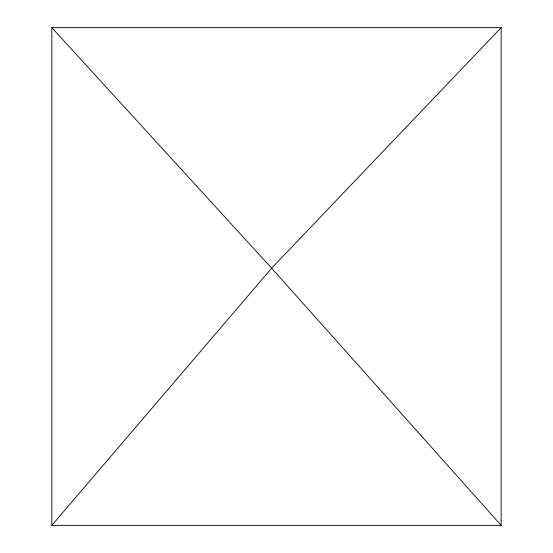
<?xml version="1.0" encoding="UTF-8"?>
<svg xmlns="http://www.w3.org/2000/svg" width="553" height="553" viewBox="0 0 553 553"><rect width="100%" height="100%" fill="white"/><g stroke="black" fill="none" stroke-linecap="round" stroke-linejoin="round"><path stroke-width="0.83" d="M51.851 525.35L271.647 268.198L501.149 27.65L51.851 27.65L51.851 525.35L501.149 525.35L501.149 27.65M51.851 27.65L271.647 268.198L501.149 525.35"/></g></svg>
